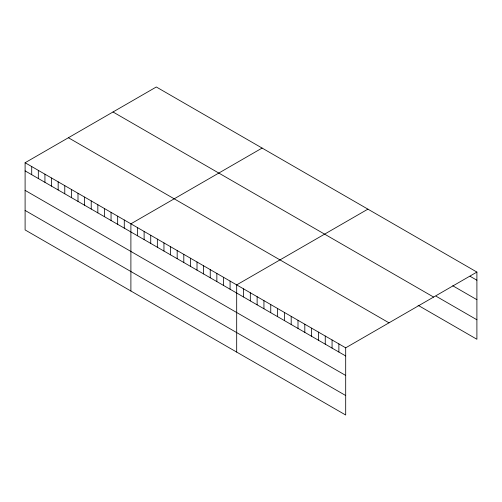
<?xml version="1.0" encoding="UTF-8"?>
<svg xmlns="http://www.w3.org/2000/svg" width="502" height="502" viewBox="0 0 502 502"><rect width="100%" height="100%" fill="white"/><g stroke="black" fill="none" stroke-linecap="round" stroke-linejoin="round"><path stroke-width="0.75" d="M25.1 162.736L345.69 347.83L345.69 415.016L25.1 229.929L25.1 162.736L156.31 86.984L476.9 272.071L476.9 339.264L418.066 305.291M262.107 148.065L130.896 223.817L130.896 291.003M367.897 209.146L236.687 284.898L236.687 352.084M345.69 347.83L476.9 272.071M470.085 276.282L476.9 280.216M452.748 285.757L476.9 299.7M436.025 296.18L476.9 319.774M113.013 111.984L433.602 297.071M68.397 137.736L388.987 322.83M25.1 170.881L345.69 355.968M25.1 190.365L345.69 375.452M25.1 210.438L345.69 395.532M338.875 343.895L338.875 352.034M332.067 339.961L332.067 348.106M325.252 336.026L325.252 344.171M318.437 332.098L318.437 340.237M311.629 328.164L311.629 336.302M304.814 324.229L304.814 332.368M298 320.295L298 328.44M291.191 316.36L291.191 324.505M284.377 312.432L284.377 320.571M277.562 308.498L277.562 316.637M270.754 304.563L270.754 312.702M263.939 300.629L263.939 308.774M257.124 296.695L257.124 304.839M250.316 292.766L250.316 300.905M243.501 288.832L243.501 296.971M230.079 281.082L230.079 289.221M223.465 277.261L223.465 285.406M216.851 273.446L216.851 281.584M210.238 269.63L210.238 277.769M203.63 265.809L203.63 273.954M197.016 261.994L197.016 270.132M190.402 258.172L190.402 266.317M183.795 254.357L183.795 262.496M177.181 250.542L177.181 258.681M170.567 246.72L170.567 254.865M163.953 242.905L163.953 251.044M157.346 239.09L157.346 247.229M150.732 235.269L150.732 243.414M144.118 231.453L144.118 239.592M137.504 227.638L137.504 235.777M124.283 220.001L124.283 228.14M117.669 216.18L117.669 224.325M111.055 212.365L111.055 220.503M104.447 208.55L104.447 216.688M97.834 204.728L97.834 212.873M91.22 200.913L91.22 209.052M84.612 197.098L84.612 205.236M77.998 193.276L77.998 201.421M71.384 189.461L71.384 197.6M64.771 185.64L64.771 193.785M58.163 181.824L58.163 189.969M51.549 178.009L51.549 186.148M44.935 174.188L44.935 182.333M38.321 170.373L38.321 178.511M31.714 166.557L31.714 174.696"/></g></svg>
